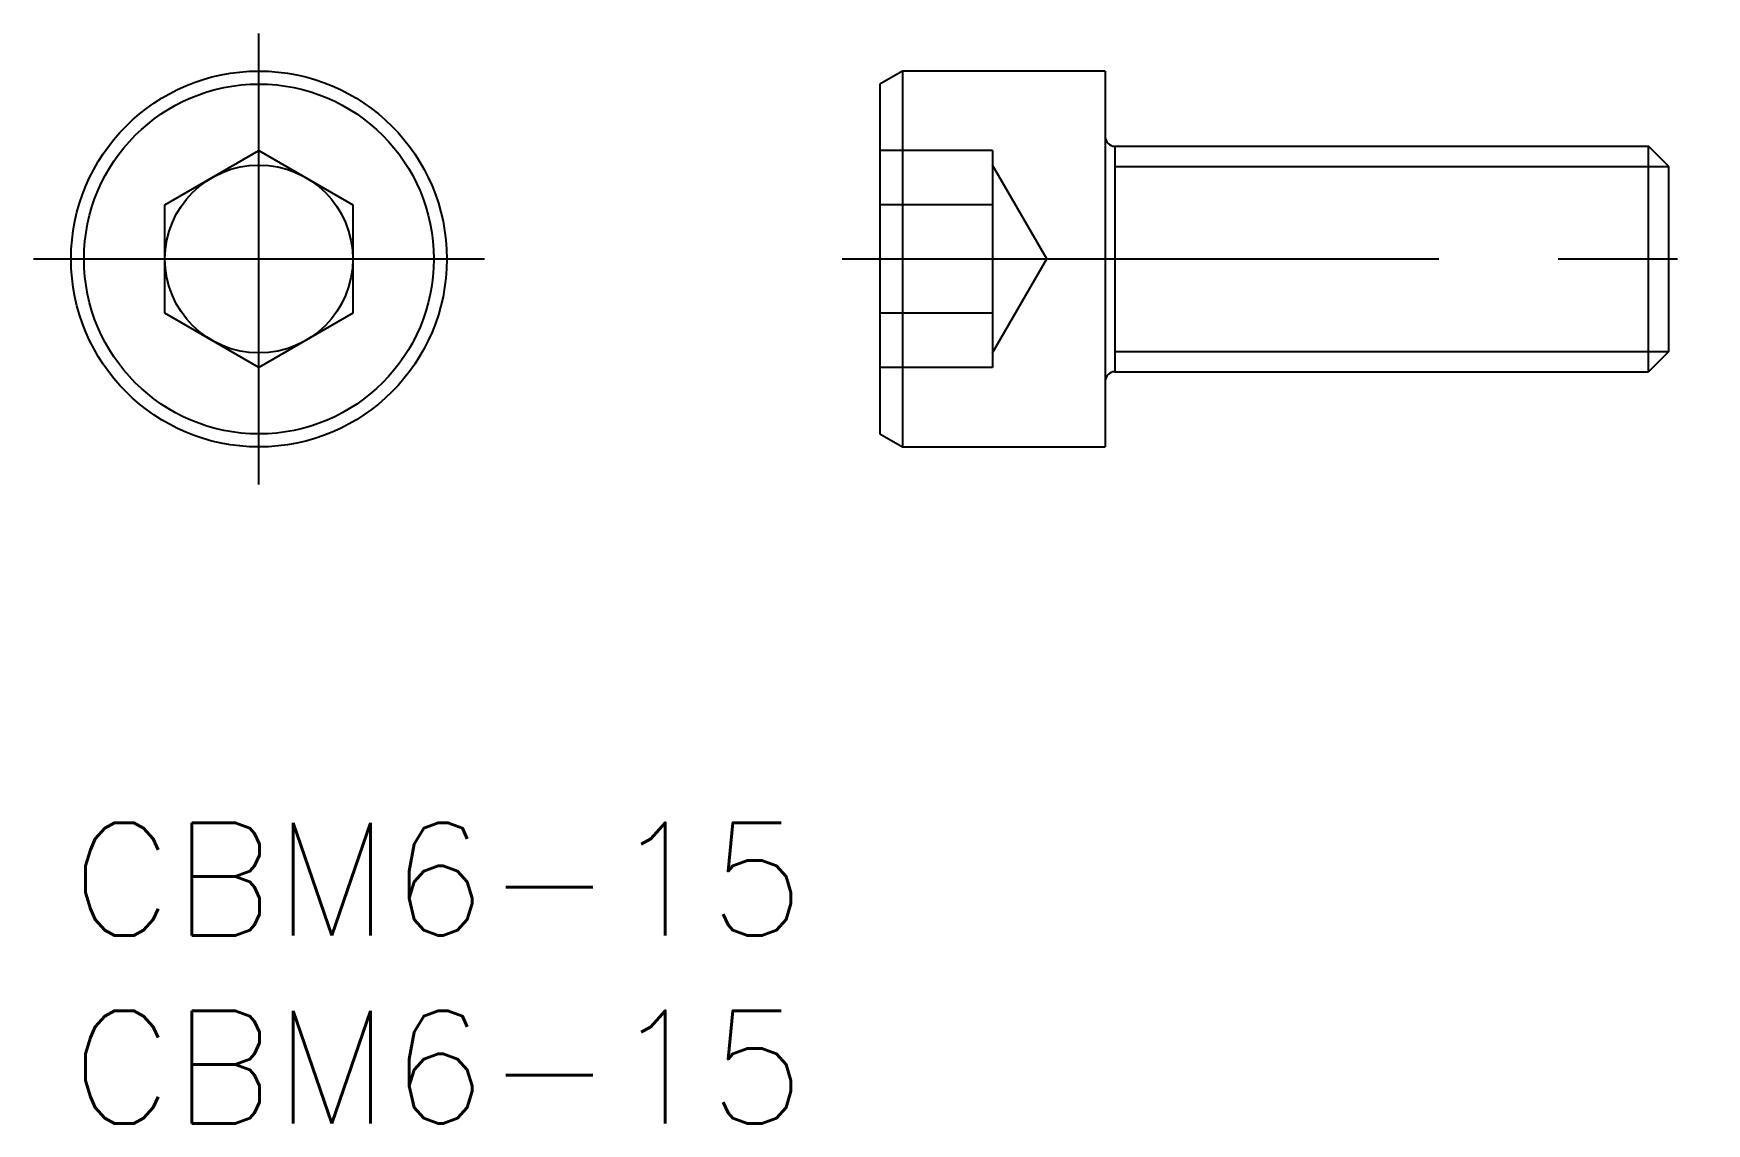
# Model space of a CAD drawing. Extents: x -1 to 43.5, y -8 to 21.
import ezdxf

# ---------------------------------------------------------------- set-up
doc = ezdxf.new("R2010")
doc.units = 0
doc.header["$LTSCALE"] = 0.5
doc.linetypes.add('CENTER', pattern=[50.8, 31.75, -6.35, 6.35, -6.35])
doc.linetypes.add('DASHED', pattern=[19.05, 12.7, -6.35])
for name, color, linetype in [('MSM_CENTER', 1, 'CENTER'), ('MSM_CONTINUOUS', 7, 'CONTINUOUS'), ('MSM_DASHED', 4, 'DASHED'), ('MSM_NARROW', 5, 'CONTINUOUS'), ('MSM_PART_NUMBER', 7, 'CONTINUOUS')]:
    doc.layers.add(name, color=color, linetype=linetype)
doc.styles.get("Standard").update_dxf_attribs({"font": 'txt.shx', "height": 1, "bigfont": 'bigfont.shx'})

# ---------------------------------------------------------------- blocks, each defined once
blk = doc.blocks.new('*U8')
at = {"layer": 'MSM_PART_NUMBER'}
blk.add_text('CBM6-15', height=3, dxfattribs=at).set_placement((0, -3))
blk = doc.blocks.new('*U9')
at = {"layer": 'MSM_PART_NUMBER'}
blk.add_text('CBM6-15', height=3, dxfattribs=at).set_placement((0, -8))

msp = doc.modelspace()

# ---------------------------------------------------------------- linework, layer by layer
at = {"layer": 'MSM_CENTER'}
for p, q in [((5, 9), (5, 21)), ((-1, 15), (11, 15)), ((20.522, 15), (43.522, 15))]:
    msp.add_line(p, q, dxfattribs=at)
at = {"layer": 'MSM_CONTINUOUS'}
for p, q in [((22.122, 20), (21.522, 19.654)), ((21.522, 19.654), (21.522, 10.346)), ((27.522, 20), (22.122, 20)), ((22.122, 20), (22.122, 10)), ((27.522, 20), (27.522, 10)), ((2.5, 16.443), (5, 17.887)), ((5, 17.887), (7.5, 16.443)), ((27.772, 18), (27.772, 12)), ((27.772, 18), (41.98, 18)), ((41.98, 12), (41.98, 18)), ((42.522, 17.458), (41.98, 18)), ((42.522, 12.541), (42.522, 17.458)), ((2.5, 13.557), (2.5, 16.443)), ((7.5, 16.443), (7.5, 13.557)), ((5, 12.113), (2.5, 13.557)), ((7.5, 13.557), (5, 12.113)), ((42.522, 12.541), (41.98, 12)), ((27.772, 12), (41.98, 12)), ((21.522, 10.346), (22.122, 10)), ((22.122, 10), (27.522, 10))]:
    msp.add_line(p, q, dxfattribs=at)
for radius in [5, 4.654, 2.5]:
    msp.add_circle((5, 15), radius, dxfattribs=at)
for centre, start, end in [((27.772, 18.25), 180, 270), ((27.772, 11.75), 90, 180)]:
    msp.add_arc(centre, 0.25, start, end, dxfattribs=at)
at = {"layer": 'MSM_DASHED'}
for p, q in [((24.522, 17.887), (21.522, 17.887)), ((24.522, 17.887), (24.522, 12.113)), ((25.965, 15), (24.522, 17.5)), ((24.522, 16.443), (21.522, 16.443)), ((24.522, 12.5), (25.965, 15)), ((24.522, 13.557), (21.522, 13.557)), ((24.522, 12.113), (21.522, 12.113))]:
    msp.add_line(p, q, dxfattribs=at)
at = {"layer": 'MSM_NARROW'}
for p, q in [((27.772, 17.458), (42.522, 17.458)), ((27.772, 12.541), (42.522, 12.541))]:
    msp.add_line(p, q, dxfattribs=at)

# ---------------------------------------------------------------- block references
at = {"layer": 'MSM_CONTINUOUS'}
for name in ['*U8', '*U9']:
    msp.add_blockref(name, (0, 0), dxfattribs=at)

doc.saveas('drawing.dxf')
